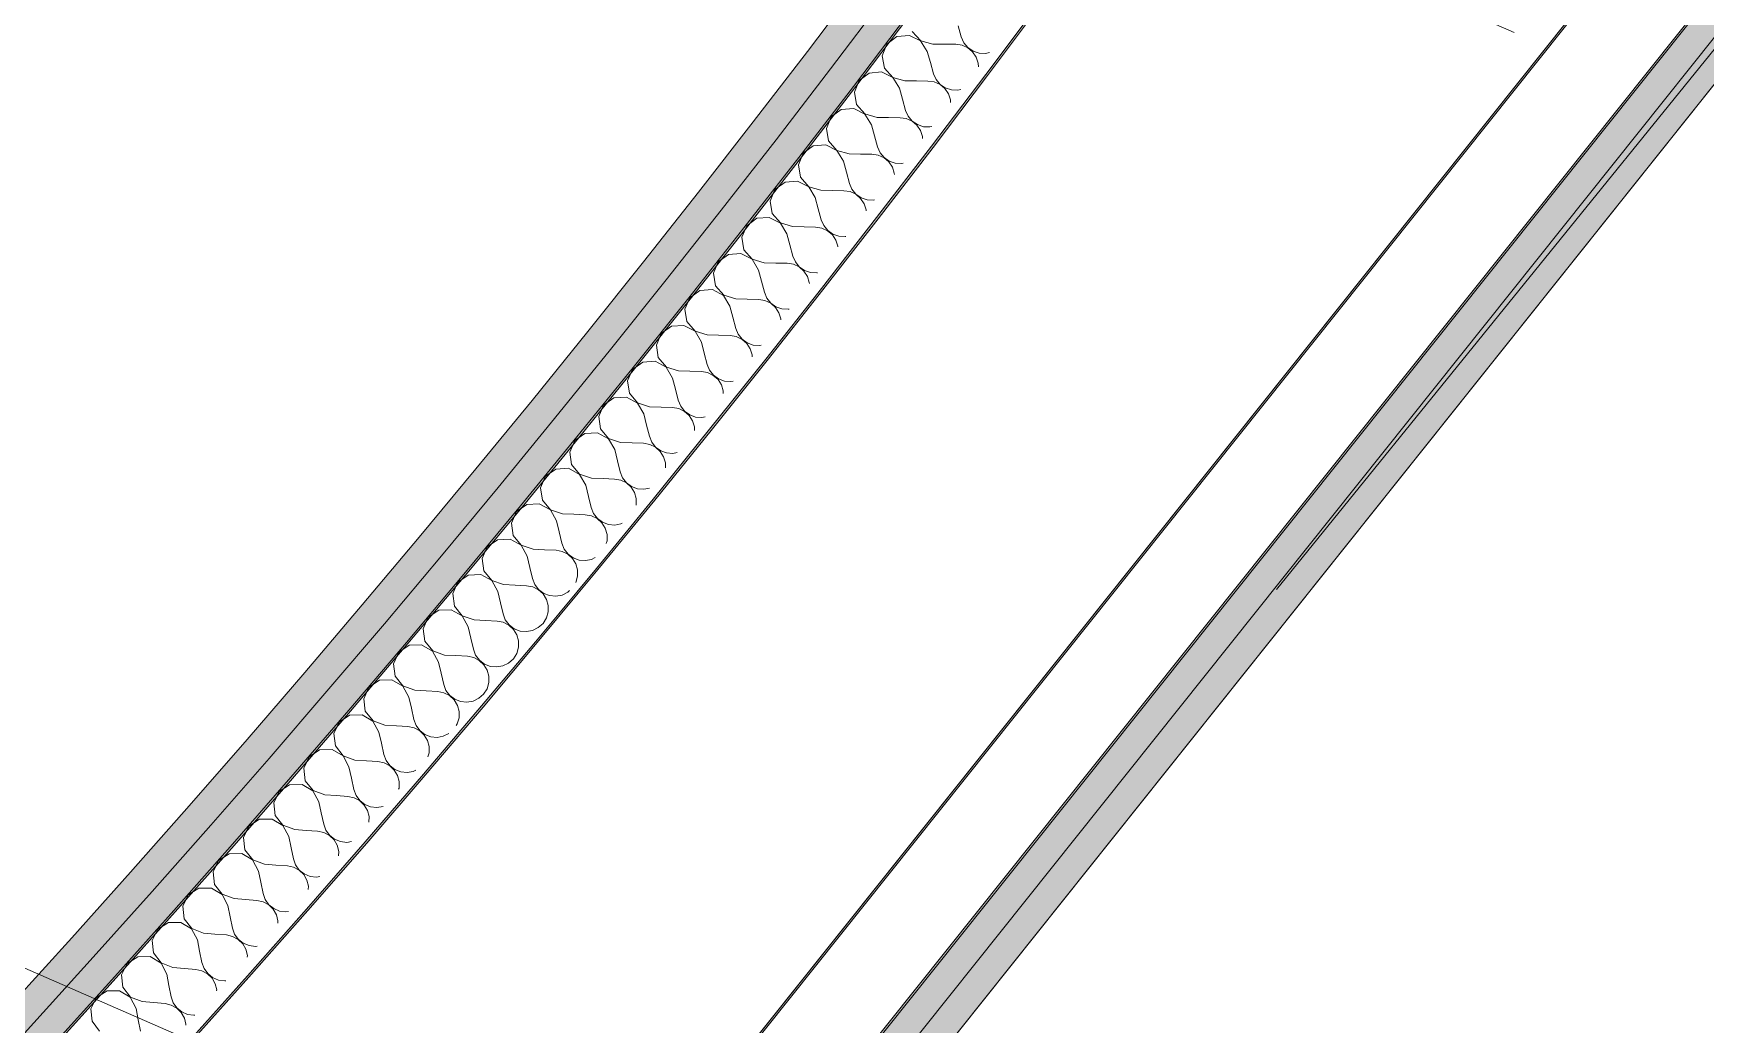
# Model space of a CAD drawing. Header units: millimetres. Extents: x -50172 to 68897, y -80883 to 956680.
# Drawn here: x -21403 to -20536, y -48416 to -47901 of the extents above; entities that cross this region are included whole.
import ezdxf
from ezdxf.enums import TextEntityAlignment as Align

# ---------------------------------------------------------------- set-up
doc = ezdxf.new("R2010")
doc.units = ezdxf.units.MM
doc.header["$MEASUREMENT"] = 0
for name, pattern in [('Dashed', [564.444447, 282.222223, -282.222223]), ('Double Dashed', [1093.611073, 529.166651, -211.666656, 141.111112, -211.666656]), ('Long Dashed', [1058.333302, 634.99999, -423.333311])]:
    doc.linetypes.add(name, pattern=pattern)
for name, color, linetype in [('A-25-M_Wall_Int', 7, 'Continuous'), ('A-95-MC_Marker_Section_P2.Marker', 7, 'Continuous'), ('New_A-15-MG_Structural_Grid_Phase_2', 7, 'Continuous'), ('New_A-25-M_Wall_Int', 7, 'Continuous')]:
    doc.layers.add(name, color=color, linetype=linetype)
for name, color, linetype, lineweight in [('A-25-M_Wall_Int_Pen_No__1', 7, 'Continuous', 13), ('A-25-M_Wall_Int_Pen_No__87', 8, 'Continuous', 20), ('A-95-MC_Marker_Section_P2.Marker_Pen_No__1', 7, 'Continuous', 13), ('New_A-25-M_Wall_Int_Pen_No__1', 7, 'Continuous', 13), ('New_A-25-M_Wall_Int_Pen_No__150', 7, 'Continuous', 0), ('New_A-35-M_FFE_Sanitary_Pen_No__1', 7, 'Continuous', 13), ('New_A-95-P_Drawing_Pen_No__1', 7, 'Continuous', 13), ('New_A-95-P_Drawing_Pen_No__191', 7, 'Continuous', 5)]:
    doc.layers.add(name, color=color, linetype=linetype, lineweight=lineweight)
for name, color, linetype, lineweight, true_color in [('A-25-M_Wall_Int_Pen_No__107', 7, 'Continuous', 15, 0xa6a6a6), ('A-25-M_Wall_Int_Pen_No__81', 7, 'Continuous', 20, 0x6a6a6a), ('New_A-15-MG_Structural_Grid_Phase_2_Pen_No__222', 7, 'Continuous', 13, 0x65af33), ('New_A-25-M_Wall_Int_Pen_No__107', 7, 'Continuous', 15, 0xa6a6a6), ('New_A-25-M_Wall_Int_Pen_No__81', 7, 'Continuous', 20, 0x6a6a6a)]:
    doc.layers.add(name, color=color, linetype=linetype, lineweight=lineweight, true_color=true_color)
doc.styles.add('GENERATED_STYLE_4', font='')
doc.styles.get('GENERATED_STYLE_4').set_extended_font_data('Swis721 BT')

# ---------------------------------------------------------------- blocks, each defined once
blk = doc.blocks.new('*X239')
at = {"layer": 'New_A-25-M_Wall_Int_Pen_No__150', "linetype": 'Continuous'}
for p, q in [((-20923.72, -47897.55), (-20922.07, -47903.28)), ((-20960.68, -47906.96), (-20963.05, -47913.02)), ((-20955.48, -47903.05), (-20960.68, -47906.96)), ((-20949, -47902.45), (-20955.48, -47903.05)), ((-20943.18, -47905.34), (-20949, -47902.45)), ((-20947.49, -47900.44), (-20943.12, -47905.27)), ((-20939.74, -47910.87), (-20943.18, -47905.34)), ((-20943.12, -47905.27), (-20936.86, -47907.07)), ((-20936.86, -47907.07), (-20930.91, -47907.08)), ((-20930.91, -47907.08), (-20924.95, -47907.09)), ((-20921.69, -47907.55), (-20924.95, -47907.09)), ((-20922.07, -47903.28), (-20920.74, -47906.28)), ((-20920.74, -47906.28), (-20918.63, -47908.8)), ((-20963.05, -47913.02), (-20961.89, -47919.42)), ((-20939.74, -47910.87), (-20938.11, -47916.6)), ((-20918.69, -47908.88), (-20921.69, -47907.55)), ((-20916.17, -47910.98), (-20918.69, -47908.88)), ((-20918.63, -47908.8), (-20915.92, -47910.65)), ((-20914.32, -47913.7), (-20916.17, -47910.98)), ((-20915.92, -47910.65), (-20912.8, -47911.68)), ((-20913.28, -47916.82), (-20914.32, -47913.7)), ((-20912.8, -47911.68), (-20909.51, -47911.82)), ((-20909.51, -47911.82), (-20907.37, -47911.31)), ((-20969.89, -47922), (-20975.1, -47925.89)), ((-20963.41, -47921.42), (-20969.89, -47922)), ((-20957.59, -47924.33), (-20963.41, -47921.42)), ((-20961.89, -47919.42), (-20957.53, -47924.25)), ((-20954.18, -47929.87), (-20957.59, -47924.33)), ((-20957.53, -47924.25), (-20951.28, -47926.07)), ((-20938.11, -47916.6), (-20936.48, -47922.33)), ((-20936.48, -47922.33), (-20935.15, -47925.34)), ((-20913.2, -47918.77), (-20913.28, -47916.82)), ((-20975.1, -47925.89), (-20977.49, -47931.94)), ((-20977.49, -47931.94), (-20976.34, -47938.35)), ((-20954.18, -47929.87), (-20952.56, -47935.6)), ((-20951.28, -47926.07), (-20945.33, -47926.11)), ((-20945.33, -47926.11), (-20939.37, -47926.14)), ((-20936.11, -47926.61), (-20939.37, -47926.14)), ((-20933.11, -47927.95), (-20936.11, -47926.61)), ((-20935.15, -47925.34), (-20933.06, -47927.87)), ((-20930.6, -47930.06), (-20933.11, -47927.95)), ((-20933.06, -47927.87), (-20930.35, -47929.73)), ((-20928.76, -47932.78), (-20930.6, -47930.06)), ((-20930.35, -47929.73), (-20927.23, -47930.77)), ((-20927.73, -47935.91), (-20928.76, -47932.78)), ((-20927.23, -47930.77), (-20923.94, -47930.91)), ((-20923.94, -47930.91), (-20922.39, -47930.55)), ((-20984.36, -47940.9), (-20989.58, -47944.78)), ((-20977.87, -47940.34), (-20984.36, -47940.9)), ((-20972.06, -47943.27), (-20977.87, -47940.34)), ((-20976.34, -47938.35), (-20972.01, -47943.2)), ((-20952.56, -47935.6), (-20950.95, -47941.34)), ((-20950.95, -47941.34), (-20949.63, -47944.35)), ((-20927.68, -47937.32), (-20927.73, -47935.91)), ((-20989.58, -47944.78), (-20991.99, -47950.82)), ((-20968.67, -47948.82), (-20972.06, -47943.27)), ((-20972.01, -47943.2), (-20965.76, -47945.04)), ((-20968.67, -47948.82), (-20967.07, -47954.56)), ((-20965.76, -47945.04), (-20959.81, -47945.09)), ((-20959.81, -47945.09), (-20953.85, -47945.14)), ((-20950.6, -47945.62), (-20953.85, -47945.14)), ((-20947.6, -47946.97), (-20950.6, -47945.62)), ((-20949.63, -47944.35), (-20947.54, -47946.89)), ((-20945.09, -47949.08), (-20947.6, -47946.97)), ((-20947.54, -47946.89), (-20944.84, -47948.75)), ((-20943.26, -47951.81), (-20945.09, -47949.08)), ((-20944.84, -47948.75), (-20941.73, -47949.81)), ((-20941.73, -47949.81), (-20938.44, -47949.96)), ((-20938.44, -47949.96), (-20937.35, -47949.71)), ((-20991.99, -47950.82), (-20990.86, -47957.23)), ((-20990.86, -47957.23), (-20986.54, -47962.09)), ((-20967.07, -47954.56), (-20965.48, -47960.3)), ((-20942.24, -47954.94), (-20943.26, -47951.81)), ((-20942.21, -47955.93), (-20942.24, -47954.94)), ((-21004.12, -47963.62), (-21006.54, -47969.65)), ((-20998.88, -47959.76), (-21004.12, -47963.62)), ((-20992.4, -47959.22), (-20998.88, -47959.76)), ((-20986.6, -47962.17), (-20992.4, -47959.22)), ((-20983.22, -47967.73), (-20986.6, -47962.17)), ((-20986.54, -47962.09), (-20980.3, -47963.95)), ((-20983.22, -47967.73), (-20981.64, -47973.47)), ((-20980.3, -47963.95), (-20974.35, -47964.02)), ((-20974.35, -47964.02), (-20968.39, -47964.09)), ((-20965.14, -47964.58), (-20968.39, -47964.09)), ((-20965.48, -47960.3), (-20964.17, -47963.32)), ((-20962.15, -47965.94), (-20965.14, -47964.58)), ((-20964.17, -47963.32), (-20962.09, -47965.86)), ((-20959.64, -47968.07), (-20962.15, -47965.94)), ((-20962.09, -47965.86), (-20959.39, -47967.74)), ((-20959.39, -47967.74), (-20956.28, -47968.8)), ((-21006.54, -47969.65), (-21005.44, -47976.06)), ((-21005.44, -47976.06), (-21001.13, -47980.94)), ((-20981.64, -47973.47), (-20980.06, -47979.22)), ((-20957.82, -47970.8), (-20959.64, -47968.07)), ((-20956.82, -47973.93), (-20957.82, -47970.8)), ((-20956.79, -47974.62), (-20956.82, -47973.93)), ((-20956.28, -47968.8), (-20952.99, -47968.96)), ((-20952.99, -47968.96), (-20952.25, -47968.79)), ((-21018.72, -47982.41), (-21021.16, -47988.44)), ((-21013.47, -47978.57), (-21018.72, -47982.41)), ((-21006.98, -47978.05), (-21013.47, -47978.57)), ((-21001.19, -47981.02), (-21006.98, -47978.05)), ((-20997.83, -47986.59), (-21001.19, -47981.02)), ((-21001.13, -47980.94), (-20994.9, -47982.82)), ((-20994.9, -47982.82), (-20988.95, -47982.91)), ((-20988.95, -47982.91), (-20982.99, -47983)), ((-20979.74, -47983.5), (-20982.99, -47983)), ((-20980.06, -47979.22), (-20978.77, -47982.24)), ((-20976.75, -47984.87), (-20979.74, -47983.5)), ((-20978.77, -47982.24), (-20976.69, -47984.79)), ((-20974.26, -47987), (-20976.75, -47984.87)), ((-20976.69, -47984.79), (-20974, -47986.67)), ((-21021.16, -47988.44), (-21020.08, -47994.85)), ((-20997.83, -47986.59), (-20996.27, -47992.34)), ((-20996.27, -47992.34), (-20994.71, -47998.09)), ((-20972.44, -47989.74), (-20974.26, -47987)), ((-20974, -47986.67), (-20970.9, -47987.74)), ((-20971.45, -47992.88), (-20972.44, -47989.74)), ((-20971.43, -47993.37), (-20971.45, -47992.88)), ((-20970.9, -47987.74), (-20967.61, -47987.92)), ((-20967.61, -47987.92), (-20967.09, -47987.8)), ((-21033.38, -48001.16), (-21035.84, -48007.18)), ((-21028.12, -47997.33), (-21033.38, -48001.16)), ((-21021.63, -47996.83), (-21028.12, -47997.33)), ((-21015.85, -47999.82), (-21021.63, -47996.83)), ((-21020.08, -47994.85), (-21015.79, -47999.74)), ((-21012.5, -48005.4), (-21015.85, -47999.82)), ((-21015.79, -47999.74), (-21009.56, -48001.64)), ((-21009.56, -48001.64), (-21003.61, -48001.75)), ((-21003.61, -48001.75), (-20997.65, -48001.86)), ((-20994.4, -48002.37), (-20997.65, -48001.86)), ((-20994.71, -47998.09), (-20993.43, -48001.11)), ((-20991.42, -48003.75), (-20994.4, -48002.37)), ((-20993.43, -48001.11), (-20991.36, -48003.67)), ((-21035.84, -48007.18), (-21034.78, -48013.6)), ((-21012.5, -48005.4), (-21010.96, -48011.16)), ((-21010.96, -48011.16), (-21009.42, -48016.91)), ((-20988.93, -48005.89), (-20991.42, -48003.75)), ((-20991.36, -48003.67), (-20988.67, -48005.56)), ((-20987.12, -48008.63), (-20988.93, -48005.89)), ((-20988.67, -48005.56), (-20985.57, -48006.64)), ((-20986.14, -48011.77), (-20987.12, -48008.63)), ((-20985.57, -48006.64), (-20982.29, -48006.83)), ((-20982.29, -48006.83), (-20981.87, -48006.74)), ((-21042.82, -48016.05), (-21048.09, -48019.86)), ((-21036.33, -48015.57), (-21042.82, -48016.05)), ((-21030.56, -48018.58), (-21036.33, -48015.57)), ((-21034.78, -48013.6), (-21030.5, -48018.5)), ((-21027.23, -48024.17), (-21030.56, -48018.58)), ((-21030.5, -48018.5), (-21024.28, -48020.42)), ((-21009.42, -48016.91), (-21008.14, -48019.94)), ((-20986.13, -48012.19), (-20986.14, -48011.77)), ((-21048.09, -48019.86), (-21050.58, -48025.87)), ((-21050.58, -48025.87), (-21049.54, -48032.29)), ((-21027.23, -48024.17), (-21025.71, -48029.93)), ((-21024.28, -48020.42), (-21018.33, -48020.55)), ((-21018.33, -48020.55), (-21012.37, -48020.67)), ((-21009.12, -48021.19), (-21012.37, -48020.67)), ((-21006.15, -48022.58), (-21009.12, -48021.19)), ((-21008.14, -48019.94), (-21006.09, -48022.5)), ((-21003.66, -48024.73), (-21006.15, -48022.58)), ((-21006.09, -48022.5), (-21003.41, -48024.4)), ((-21001.87, -48027.48), (-21003.66, -48024.73)), ((-21003.41, -48024.4), (-21000.31, -48025.49)), ((-21000.89, -48030.62), (-21001.87, -48027.48)), ((-21000.31, -48025.49), (-20997.02, -48025.69)), ((-20997.02, -48025.69), (-20996.59, -48025.6)), ((-21057.59, -48034.72), (-21062.87, -48038.51)), ((-21051.1, -48034.26), (-21057.59, -48034.72)), ((-21045.33, -48037.29), (-21051.1, -48034.26)), ((-21049.54, -48032.29), (-21045.27, -48037.21)), ((-21025.71, -48029.93), (-21024.19, -48035.69)), ((-21024.19, -48035.69), (-21022.92, -48038.72)), ((-21000.88, -48031.09), (-21000.89, -48030.62)), ((-21062.87, -48038.51), (-21065.37, -48044.52)), ((-21065.37, -48044.52), (-21064.35, -48050.94)), ((-21042.03, -48042.89), (-21045.33, -48037.29)), ((-21045.27, -48037.21), (-21039.06, -48039.15)), ((-21042.03, -48042.89), (-21040.52, -48048.65)), ((-21039.06, -48039.15), (-21033.11, -48039.3)), ((-21033.11, -48039.3), (-21027.15, -48039.44)), ((-21023.91, -48039.97), (-21027.15, -48039.44)), ((-21020.93, -48041.37), (-21023.91, -48039.97)), ((-21022.92, -48038.72), (-21020.87, -48041.29)), ((-21018.46, -48043.53), (-21020.93, -48041.37)), ((-21020.87, -48041.29), (-21018.2, -48043.2)), ((-21016.67, -48046.28), (-21018.46, -48043.53)), ((-21018.2, -48043.2), (-21015.1, -48044.3)), ((-21015.1, -48044.3), (-21011.82, -48044.51)), ((-21011.82, -48044.51), (-21011.26, -48044.39)), ((-21072.41, -48053.34), (-21077.71, -48057.12)), ((-21065.92, -48052.91), (-21072.41, -48053.34)), ((-21060.17, -48055.95), (-21065.92, -48052.91)), ((-21064.35, -48050.94), (-21060.11, -48055.87)), ((-21040.52, -48048.65), (-21039.02, -48054.42)), ((-21039.02, -48054.42), (-21037.76, -48057.46)), ((-21015.7, -48049.43), (-21016.67, -48046.28)), ((-21015.69, -48050.06), (-21015.7, -48049.43)), ((-21077.71, -48057.12), (-21080.23, -48063.12)), ((-21080.23, -48063.12), (-21079.23, -48069.54)), ((-21056.88, -48061.56), (-21060.17, -48055.95)), ((-21060.11, -48055.87), (-21053.9, -48057.83)), ((-21056.88, -48061.56), (-21055.39, -48067.33)), ((-21053.9, -48057.83), (-21047.95, -48058)), ((-21047.95, -48058), (-21041.99, -48058.16)), ((-21038.75, -48058.7), (-21041.99, -48058.16)), ((-21035.78, -48060.11), (-21038.75, -48058.7)), ((-21037.76, -48057.46), (-21035.72, -48060.03)), ((-21033.31, -48062.27), (-21035.78, -48060.11)), ((-21035.72, -48060.03), (-21033.05, -48061.95)), ((-21031.53, -48065.04), (-21033.31, -48062.27)), ((-21033.05, -48061.95), (-21029.96, -48063.06)), ((-21029.96, -48063.06), (-21026.67, -48063.28)), ((-21026.67, -48063.28), (-21025.87, -48063.11)), ((-21080.8, -48071.51), (-21087.29, -48071.92)), ((-21075.06, -48074.56), (-21080.8, -48071.51)), ((-21079.23, -48069.54), (-21075, -48074.49)), ((-21055.39, -48067.33), (-21053.9, -48073.1)), ((-21030.57, -48068.18), (-21031.53, -48065.04)), ((-21030.56, -48069.11), (-21030.57, -48068.18)), ((-21092.6, -48075.68), (-21095.14, -48081.67)), ((-21087.29, -48071.92), (-21092.6, -48075.68)), ((-21071.79, -48080.19), (-21075.06, -48074.56)), ((-21075, -48074.49), (-21068.8, -48076.47)), ((-21071.79, -48080.19), (-21070.32, -48085.96)), ((-21068.8, -48076.47), (-21062.84, -48076.65)), ((-21062.84, -48076.65), (-21056.89, -48076.83)), ((-21053.65, -48077.38), (-21056.89, -48076.83)), ((-21053.9, -48073.1), (-21052.65, -48076.14)), ((-21050.68, -48078.8), (-21053.65, -48077.38)), ((-21052.65, -48076.14), (-21050.62, -48078.72)), ((-21048.22, -48080.97), (-21050.68, -48078.8)), ((-21050.62, -48078.72), (-21047.96, -48080.65)), ((-21095.14, -48081.67), (-21094.16, -48088.1)), ((-21094.16, -48088.1), (-21089.95, -48093.06)), ((-21070.32, -48085.96), (-21068.85, -48091.74)), ((-21046.45, -48083.74), (-21048.22, -48080.97)), ((-21047.96, -48080.65), (-21044.87, -48081.77)), ((-21045.5, -48086.89), (-21046.45, -48083.74)), ((-21045.49, -48088.23), (-21045.5, -48086.89)), ((-21044.87, -48081.77), (-21041.59, -48082)), ((-21041.59, -48082), (-21040.43, -48081.76)), ((-21107.56, -48094.19), (-21110.12, -48100.17)), ((-21102.24, -48090.45), (-21107.56, -48094.19)), ((-21095.74, -48090.06), (-21102.24, -48090.45)), ((-21090.01, -48093.13), (-21095.74, -48090.06)), ((-21086.75, -48098.77), (-21090.01, -48093.13)), ((-21089.95, -48093.06), (-21083.76, -48095.06)), ((-21083.76, -48095.06), (-21077.8, -48095.26)), ((-21077.8, -48095.26), (-21071.85, -48095.46)), ((-21068.61, -48096.02), (-21071.85, -48095.46)), ((-21068.85, -48091.74), (-21067.61, -48094.78)), ((-21065.65, -48097.45), (-21068.61, -48096.02)), ((-21067.61, -48094.78), (-21065.59, -48097.37)), ((-21063.19, -48099.63), (-21065.65, -48097.45)), ((-21065.59, -48097.37), (-21062.93, -48099.3)), ((-21110.12, -48100.17), (-21109.16, -48106.61)), ((-21086.75, -48098.77), (-21085.3, -48104.55)), ((-21085.3, -48104.55), (-21083.85, -48110.33)), ((-21061.43, -48102.4), (-21063.19, -48099.63)), ((-21062.93, -48099.3), (-21059.85, -48100.43)), ((-21060.49, -48105.56), (-21061.43, -48102.4)), ((-21060.47, -48107.43), (-21060.49, -48105.56)), ((-21059.85, -48100.43), (-21056.56, -48100.67)), ((-21056.56, -48100.67), (-21054.93, -48100.34)), ((-21122.57, -48112.66), (-21125.15, -48118.63)), ((-21117.24, -48108.93), (-21122.57, -48112.66)), ((-21110.74, -48108.56), (-21117.24, -48108.93)), ((-21105.02, -48111.65), (-21110.74, -48108.56)), ((-21109.16, -48106.61), (-21104.96, -48111.58)), ((-21101.78, -48117.3), (-21105.02, -48111.65)), ((-21104.96, -48111.58), (-21098.77, -48113.6)), ((-21098.77, -48113.6), (-21092.82, -48113.82)), ((-21092.82, -48113.82), (-21086.86, -48114.04)), ((-21083.63, -48114.61), (-21086.86, -48114.04)), ((-21083.85, -48110.33), (-21082.63, -48113.37)), ((-21080.67, -48116.04), (-21083.63, -48114.61)), ((-21082.63, -48113.37), (-21080.61, -48115.97)), ((-21125.15, -48118.63), (-21124.21, -48125.07)), ((-21101.78, -48117.3), (-21100.35, -48123.08)), ((-21100.35, -48123.08), (-21098.92, -48128.87)), ((-21078.22, -48118.23), (-21080.67, -48116.04)), ((-21080.61, -48115.97), (-21077.96, -48117.91)), ((-21076.47, -48121.01), (-21078.22, -48118.23)), ((-21077.96, -48117.91), (-21074.88, -48119.05)), ((-21075.54, -48124.17), (-21076.47, -48121.01)), ((-21074.88, -48119.05), (-21071.6, -48119.3)), ((-21071.6, -48119.3), (-21069.39, -48118.85)), ((-21137.64, -48131.07), (-21140.24, -48137.04)), ((-21132.3, -48127.37), (-21137.64, -48131.07)), ((-21125.8, -48127.01), (-21132.3, -48127.37)), ((-21120.09, -48130.13), (-21125.8, -48127.01)), ((-21124.21, -48125.07), (-21120.03, -48130.05)), ((-21116.87, -48135.78), (-21120.09, -48130.13)), ((-21120.03, -48130.05), (-21113.85, -48132.09)), ((-21113.85, -48132.09), (-21107.89, -48132.33)), ((-21107.89, -48132.33), (-21101.94, -48132.57)), ((-21098.7, -48133.15), (-21101.94, -48132.57)), ((-21098.92, -48128.87), (-21097.7, -48131.92)), ((-21097.7, -48131.92), (-21095.69, -48134.52)), ((-21075.52, -48126.71), (-21075.54, -48124.17)), ((-21140.24, -48137.04), (-21139.32, -48143.48)), ((-21116.87, -48135.78), (-21115.45, -48141.57)), ((-21095.75, -48134.59), (-21098.7, -48133.15)), ((-21093.31, -48136.79), (-21095.75, -48134.59)), ((-21095.69, -48134.52), (-21093.05, -48136.47)), ((-21091.57, -48139.58), (-21093.31, -48136.79)), ((-21093.05, -48136.47), (-21089.97, -48137.62)), ((-21090.65, -48142.74), (-21091.57, -48139.58)), ((-21089.97, -48137.62), (-21086.69, -48137.88)), ((-21086.69, -48137.88), (-21083.79, -48137.3)), ((-21152.77, -48149.44), (-21155.39, -48155.4)), ((-21147.42, -48145.75), (-21152.77, -48149.44)), ((-21140.92, -48145.42), (-21147.42, -48145.75)), ((-21135.21, -48148.55), (-21140.92, -48145.42)), ((-21139.32, -48143.48), (-21135.15, -48148.48)), ((-21132.01, -48154.22), (-21135.21, -48148.55)), ((-21135.15, -48148.48), (-21128.98, -48150.53)), ((-21115.45, -48141.57), (-21114.04, -48147.36)), ((-21114.04, -48147.36), (-21112.83, -48150.41)), ((-21090.64, -48146.03), (-21090.65, -48142.74)), ((-21090.65, -48146.1), (-21090.64, -48146.03)), ((-21155.39, -48155.4), (-21154.49, -48161.84)), ((-21132.01, -48154.22), (-21130.62, -48160.01)), ((-21128.98, -48150.53), (-21123.03, -48150.79)), ((-21123.03, -48150.79), (-21117.07, -48151.05)), ((-21113.84, -48151.64), (-21117.07, -48151.05)), ((-21110.89, -48153.1), (-21113.84, -48151.64)), ((-21112.83, -48150.41), (-21110.83, -48153.02)), ((-21108.46, -48155.3), (-21110.89, -48153.1)), ((-21110.83, -48153.02), (-21108.19, -48154.98)), ((-21106.72, -48158.09), (-21108.46, -48155.3)), ((-21108.19, -48154.98), (-21105.12, -48156.14)), ((-21105.82, -48161.25), (-21106.72, -48158.09)), ((-21105.12, -48156.14), (-21101.84, -48156.41)), ((-21101.84, -48156.41), (-21098.61, -48155.77)), ((-21098.61, -48155.77), (-21097.95, -48155.43)), ((-21162.59, -48164.09), (-21167.96, -48167.77)), ((-21156.09, -48163.78), (-21162.59, -48164.09)), ((-21150.4, -48166.93), (-21156.09, -48163.78)), ((-21154.49, -48161.84), (-21150.34, -48166.85)), ((-21147.21, -48172.6), (-21150.4, -48166.93)), ((-21150.34, -48166.85), (-21144.17, -48168.93)), ((-21130.62, -48160.01), (-21129.22, -48165.8)), ((-21129.22, -48165.8), (-21128.02, -48168.86)), ((-21106.24, -48166.06), (-21105.81, -48164.55)), ((-21105.81, -48164.55), (-21105.82, -48161.25)), ((-21167.96, -48167.77), (-21170.59, -48173.71)), ((-21170.59, -48173.71), (-21169.71, -48180.16)), ((-21147.21, -48172.6), (-21145.84, -48178.4)), ((-21144.17, -48168.93), (-21138.22, -48169.21)), ((-21138.22, -48169.21), (-21132.27, -48169.48)), ((-21129.03, -48170.09), (-21132.27, -48169.48)), ((-21126.09, -48171.55), (-21129.03, -48170.09)), ((-21128.02, -48168.86), (-21126.03, -48171.48)), ((-21123.67, -48173.76), (-21126.09, -48171.55)), ((-21126.03, -48171.48), (-21123.4, -48173.44)), ((-21121.94, -48176.56), (-21123.67, -48173.76)), ((-21123.4, -48173.44), (-21120.33, -48174.61)), ((-21120.33, -48174.61), (-21117.05, -48174.89)), ((-21117.05, -48174.89), (-21113.82, -48174.27)), ((-21113.82, -48174.27), (-21111.88, -48173.29)), ((-21177.83, -48182.38), (-21183.2, -48186.04)), ((-21171.33, -48182.09), (-21177.83, -48182.38)), ((-21165.64, -48185.26), (-21171.33, -48182.09)), ((-21169.71, -48180.16), (-21165.58, -48185.18)), ((-21145.84, -48178.4), (-21144.46, -48184.2)), ((-21144.46, -48184.2), (-21143.27, -48187.26)), ((-21121.96, -48186.19), (-21121.05, -48183.02)), ((-21121.04, -48179.72), (-21121.94, -48176.56)), ((-21121.05, -48183.02), (-21121.04, -48179.72)), ((-21183.2, -48186.04), (-21185.86, -48191.98)), ((-21185.86, -48191.98), (-21185, -48198.43)), ((-21162.48, -48190.94), (-21165.64, -48185.26)), ((-21165.58, -48185.18), (-21159.42, -48187.28)), ((-21162.48, -48190.94), (-21161.12, -48196.74)), ((-21159.42, -48187.28), (-21153.47, -48187.58)), ((-21153.47, -48187.58), (-21147.52, -48187.87)), ((-21144.29, -48188.48), (-21147.52, -48187.87)), ((-21141.35, -48189.96), (-21144.29, -48188.48)), ((-21143.27, -48187.26), (-21141.29, -48189.88)), ((-21138.93, -48192.18), (-21141.35, -48189.96)), ((-21141.29, -48189.88), (-21138.66, -48191.86)), ((-21137.21, -48194.98), (-21138.93, -48192.18)), ((-21138.66, -48191.86), (-21135.6, -48193.03)), ((-21135.6, -48193.03), (-21132.32, -48193.33)), ((-21132.32, -48193.33), (-21129.08, -48192.71)), ((-21129.08, -48192.71), (-21126.13, -48191.23)), ((-21126.13, -48191.23), (-21125.28, -48190.45)), ((-21121.96, -48186.2), (-21121.96, -48186.19)), ((-21193.12, -48200.62), (-21198.51, -48204.26)), ((-21186.62, -48200.35), (-21193.12, -48200.62)), ((-21180.94, -48203.54), (-21186.62, -48200.35)), ((-21185, -48198.43), (-21180.88, -48203.46)), ((-21161.12, -48196.74), (-21159.76, -48202.54)), ((-21137.26, -48204.61), (-21136.34, -48201.44)), ((-21136.33, -48198.15), (-21137.21, -48194.98)), ((-21136.34, -48201.44), (-21136.33, -48198.15)), ((-21198.51, -48204.26), (-21201.18, -48210.19)), ((-21201.18, -48210.19), (-21200.34, -48216.64)), ((-21177.8, -48209.23), (-21180.94, -48203.54)), ((-21180.88, -48203.46), (-21174.73, -48205.58)), ((-21177.8, -48209.23), (-21176.45, -48215.04)), ((-21174.73, -48205.58), (-21168.78, -48205.9)), ((-21168.78, -48205.9), (-21162.83, -48206.21)), ((-21159.6, -48206.83), (-21162.83, -48206.21)), ((-21159.76, -48202.54), (-21158.58, -48205.61)), ((-21156.67, -48208.31), (-21159.6, -48206.83)), ((-21158.58, -48205.61), (-21156.61, -48208.24)), ((-21154.25, -48210.54), (-21156.67, -48208.31)), ((-21156.61, -48208.24), (-21153.99, -48210.22)), ((-21152.54, -48213.35), (-21154.25, -48210.54)), ((-21153.99, -48210.22), (-21150.92, -48211.41)), ((-21144.41, -48211.11), (-21141.45, -48209.64)), ((-21141.45, -48209.64), (-21139.01, -48207.41)), ((-21139.01, -48207.41), (-21137.26, -48204.61)), ((-21208.47, -48218.81), (-21213.87, -48222.44)), ((-21201.97, -48218.56), (-21208.47, -48218.81)), ((-21196.3, -48221.77), (-21201.97, -48218.56)), ((-21200.34, -48216.64), (-21196.24, -48221.69)), ((-21176.45, -48215.04), (-21175.12, -48220.84)), ((-21151.67, -48216.52), (-21152.54, -48213.35)), ((-21151.7, -48219.81), (-21151.67, -48216.52)), ((-21150.92, -48211.41), (-21147.65, -48211.71)), ((-21147.65, -48211.71), (-21144.41, -48211.11)), ((-21213.87, -48222.44), (-21216.56, -48228.36)), ((-21193.17, -48227.47), (-21196.3, -48221.77)), ((-21196.24, -48221.69), (-21190.09, -48223.83)), ((-21193.17, -48227.47), (-21191.85, -48233.28)), ((-21190.09, -48223.83), (-21184.15, -48224.17)), ((-21184.15, -48224.17), (-21178.2, -48224.5)), ((-21174.97, -48225.13), (-21178.2, -48224.5)), ((-21175.12, -48220.84), (-21173.95, -48223.91)), ((-21172.04, -48226.62), (-21174.97, -48225.13)), ((-21173.95, -48223.91), (-21171.98, -48226.55)), ((-21169.64, -48228.86), (-21172.04, -48226.62)), ((-21171.98, -48226.55), (-21169.37, -48228.54)), ((-21156.83, -48227.99), (-21154.38, -48225.78)), ((-21154.38, -48225.78), (-21152.62, -48222.98)), ((-21152.62, -48222.98), (-21151.7, -48219.81)), ((-21216.56, -48228.36), (-21215.74, -48234.81)), ((-21215.74, -48234.81), (-21211.66, -48239.88)), ((-21191.85, -48233.28), (-21190.53, -48239.09)), ((-21167.94, -48231.67), (-21169.64, -48228.86)), ((-21169.37, -48228.54), (-21166.31, -48229.74)), ((-21167.07, -48234.84), (-21167.94, -48231.67)), ((-21167.11, -48238.14), (-21167.07, -48234.84)), ((-21166.31, -48229.74), (-21163.03, -48230.05)), ((-21163.03, -48230.05), (-21159.79, -48229.45)), ((-21159.79, -48229.45), (-21156.83, -48227.99)), ((-21229.29, -48240.56), (-21232, -48246.48)), ((-21223.88, -48236.96), (-21229.29, -48240.56)), ((-21217.37, -48236.73), (-21223.88, -48236.96)), ((-21211.72, -48239.95), (-21217.37, -48236.73)), ((-21208.61, -48245.67), (-21211.72, -48239.95)), ((-21211.66, -48239.88), (-21205.52, -48242.03)), ((-21205.52, -48242.03), (-21199.57, -48242.39)), ((-21199.57, -48242.39), (-21193.62, -48242.74)), ((-21190.4, -48243.38), (-21193.62, -48242.74)), ((-21190.53, -48239.09), (-21189.37, -48242.17)), ((-21187.47, -48244.88), (-21190.4, -48243.38)), ((-21189.37, -48242.17), (-21187.41, -48244.81)), ((-21185.08, -48247.12), (-21187.47, -48244.88)), ((-21187.41, -48244.81), (-21184.81, -48246.81)), ((-21172.27, -48246.3), (-21169.81, -48244.09)), ((-21169.81, -48244.09), (-21168.05, -48241.3)), ((-21168.05, -48241.3), (-21167.11, -48238.14)), ((-21232, -48246.48), (-21231.2, -48252.93)), ((-21231.2, -48252.93), (-21227.13, -48258.01)), ((-21208.61, -48245.67), (-21207.3, -48251.48)), ((-21207.3, -48251.48), (-21206, -48257.29)), ((-21183.38, -48249.94), (-21185.08, -48247.12)), ((-21184.81, -48246.81), (-21181.75, -48248.01)), ((-21182.53, -48253.12), (-21183.38, -48249.94)), ((-21182.58, -48256.41), (-21182.53, -48253.12)), ((-21181.75, -48248.01), (-21178.48, -48248.34)), ((-21178.48, -48248.34), (-21175.23, -48247.75)), ((-21175.23, -48247.75), (-21172.27, -48246.3)), ((-21244.76, -48258.64), (-21247.49, -48264.55)), ((-21239.34, -48255.05), (-21244.76, -48258.64)), ((-21232.84, -48254.84), (-21239.34, -48255.05)), ((-21227.19, -48258.08), (-21232.84, -48254.84)), ((-21224.1, -48263.81), (-21227.19, -48258.08)), ((-21227.13, -48258.01), (-21221, -48260.18)), ((-21221, -48260.18), (-21215.05, -48260.56)), ((-21215.05, -48260.56), (-21209.1, -48260.93)), ((-21205.88, -48261.58), (-21209.1, -48260.93)), ((-21206, -48257.29), (-21204.85, -48260.37)), ((-21202.97, -48263.09), (-21205.88, -48261.58)), ((-21204.85, -48260.37), (-21202.9, -48263.02)), ((-21184.09, -48260.46), (-21183.52, -48259.57)), ((-21183.52, -48259.57), (-21182.58, -48256.41)), ((-21247.49, -48264.55), (-21246.72, -48271.01)), ((-21246.72, -48271.01), (-21242.66, -48276.1)), ((-21224.1, -48263.81), (-21222.82, -48269.63)), ((-21222.82, -48269.63), (-21221.53, -48275.45)), ((-21200.57, -48265.34), (-21202.97, -48263.09)), ((-21202.9, -48263.02), (-21200.3, -48265.03)), ((-21198.89, -48268.16), (-21200.57, -48265.34)), ((-21200.3, -48265.03), (-21197.25, -48266.24)), ((-21198.05, -48271.34), (-21198.89, -48268.16)), ((-21198.1, -48274.64), (-21198.05, -48271.34)), ((-21197.25, -48266.24), (-21193.98, -48266.58)), ((-21193.98, -48266.58), (-21190.73, -48266)), ((-21190.73, -48266), (-21187.81, -48264.58)), ((-21260.3, -48276.67), (-21263.05, -48282.57)), ((-21254.86, -48273.1), (-21260.3, -48276.67)), ((-21248.36, -48272.91), (-21254.86, -48273.1)), ((-21242.73, -48276.17), (-21248.36, -48272.91)), ((-21239.65, -48281.9), (-21242.73, -48276.17)), ((-21242.66, -48276.1), (-21236.54, -48278.29)), ((-21236.54, -48278.29), (-21230.59, -48278.68)), ((-21230.59, -48278.68), (-21224.65, -48279.07)), ((-21221.43, -48279.73), (-21224.65, -48279.07)), ((-21221.53, -48275.45), (-21220.39, -48278.53)), ((-21218.51, -48281.25), (-21221.43, -48279.73)), ((-21220.39, -48278.53), (-21218.45, -48281.18)), ((-21198.72, -48276.68), (-21198.1, -48274.64)), ((-21263.05, -48282.57), (-21262.29, -48289.03)), ((-21239.65, -48281.9), (-21238.38, -48287.72)), ((-21238.38, -48287.72), (-21237.12, -48293.55)), ((-21216.13, -48283.51), (-21218.51, -48281.25)), ((-21218.45, -48281.18), (-21215.86, -48283.2)), ((-21214.46, -48286.34), (-21216.13, -48283.51)), ((-21215.86, -48283.2), (-21212.81, -48284.42)), ((-21213.62, -48289.52), (-21214.46, -48286.34)), ((-21212.81, -48284.42), (-21209.54, -48284.77)), ((-21209.54, -48284.77), (-21206.29, -48284.2)), ((-21206.29, -48284.2), (-21204.91, -48283.54)), ((-21275.89, -48294.65), (-21278.66, -48300.54)), ((-21270.44, -48291.1), (-21275.89, -48294.65)), ((-21263.94, -48290.93), (-21270.44, -48291.1)), ((-21258.32, -48294.2), (-21263.94, -48290.93)), ((-21262.29, -48289.03), (-21258.25, -48294.13)), ((-21255.26, -48299.95), (-21258.32, -48294.2)), ((-21258.25, -48294.13), (-21252.13, -48296.34)), ((-21252.13, -48296.34), (-21246.19, -48296.76)), ((-21246.19, -48296.76), (-21240.25, -48297.16)), ((-21237.03, -48297.84), (-21240.25, -48297.16)), ((-21237.12, -48293.55), (-21235.99, -48296.63)), ((-21235.99, -48296.63), (-21234.06, -48299.29)), ((-21213.9, -48293.49), (-21213.69, -48292.82)), ((-21213.69, -48292.82), (-21213.62, -48289.52)), ((-21278.66, -48300.54), (-21277.92, -48307)), ((-21255.26, -48299.95), (-21254.01, -48305.77)), ((-21254.01, -48305.77), (-21252.77, -48311.6)), ((-21234.12, -48299.36), (-21237.03, -48297.84)), ((-21231.74, -48301.63), (-21234.12, -48299.36)), ((-21234.06, -48299.29), (-21231.47, -48301.32)), ((-21230.08, -48304.46), (-21231.74, -48301.63)), ((-21231.47, -48301.32), (-21228.43, -48302.55)), ((-21229.25, -48307.65), (-21230.08, -48304.46)), ((-21228.43, -48302.55), (-21225.15, -48302.91)), ((-21225.15, -48302.91), (-21221.91, -48302.35)), ((-21221.91, -48302.35), (-21221.88, -48302.34)), ((-21291.54, -48312.58), (-21294.32, -48318.46)), ((-21286.08, -48309.04), (-21291.54, -48312.58)), ((-21279.57, -48308.9), (-21286.08, -48309.04)), ((-21273.96, -48312.19), (-21279.57, -48308.9)), ((-21277.92, -48307), (-21273.9, -48312.12)), ((-21270.92, -48317.94), (-21273.96, -48312.19)), ((-21273.9, -48312.12), (-21267.79, -48314.35)), ((-21267.79, -48314.35), (-21261.84, -48314.78)), ((-21252.77, -48311.6), (-21251.64, -48314.69)), ((-21251.64, -48314.69), (-21249.72, -48317.35)), ((-21229.32, -48310.59), (-21229.25, -48307.65)), ((-21294.32, -48318.46), (-21293.61, -48324.92)), ((-21270.92, -48317.94), (-21269.69, -48323.77)), ((-21261.84, -48314.78), (-21255.9, -48315.21)), ((-21252.69, -48315.89), (-21255.9, -48315.21)), ((-21249.78, -48317.43), (-21252.69, -48315.89)), ((-21247.41, -48319.7), (-21249.78, -48317.43)), ((-21249.72, -48317.35), (-21247.14, -48319.39)), ((-21245.76, -48322.54), (-21247.41, -48319.7)), ((-21247.14, -48319.39), (-21244.1, -48320.63)), ((-21244.94, -48325.73), (-21245.76, -48322.54)), ((-21244.1, -48320.63), (-21240.83, -48321)), ((-21240.83, -48321), (-21238.34, -48320.58)), ((-21307.24, -48330.46), (-21310.05, -48336.33)), ((-21301.77, -48326.94), (-21307.24, -48330.46)), ((-21295.27, -48326.81), (-21301.77, -48326.94)), ((-21289.67, -48330.12), (-21295.27, -48326.81)), ((-21293.61, -48324.92), (-21289.6, -48330.05)), ((-21286.65, -48335.89), (-21289.67, -48330.12)), ((-21289.6, -48330.05), (-21283.5, -48332.3)), ((-21269.69, -48323.77), (-21268.47, -48329.6)), ((-21268.47, -48329.6), (-21267.35, -48332.7)), ((-21245, -48327.97), (-21244.94, -48325.73)), ((-21310.05, -48336.33), (-21309.35, -48342.8)), ((-21286.65, -48335.89), (-21285.43, -48341.72)), ((-21283.5, -48332.3), (-21277.56, -48332.75)), ((-21277.56, -48332.75), (-21271.61, -48333.2)), ((-21268.4, -48333.89), (-21271.61, -48333.2)), ((-21265.5, -48335.44), (-21268.4, -48333.89)), ((-21267.35, -48332.7), (-21265.44, -48335.37)), ((-21263.14, -48337.72), (-21265.5, -48335.44)), ((-21265.44, -48335.37), (-21262.87, -48337.41)), ((-21261.49, -48340.56), (-21263.14, -48337.72)), ((-21262.87, -48337.41), (-21259.83, -48338.66)), ((-21260.69, -48343.75), (-21261.49, -48340.56)), ((-21259.83, -48338.66), (-21256.56, -48339.04)), ((-21256.56, -48339.04), (-21254.72, -48338.74)), ((-21323, -48348.29), (-21325.83, -48354.15)), ((-21317.52, -48344.79), (-21323, -48348.29)), ((-21311.02, -48344.68), (-21317.52, -48344.79)), ((-21305.43, -48348.01), (-21311.02, -48344.68)), ((-21309.35, -48342.8), (-21305.36, -48347.94)), ((-21302.42, -48353.78), (-21305.43, -48348.01)), ((-21305.36, -48347.94), (-21299.26, -48350.21)), ((-21285.43, -48341.72), (-21284.23, -48347.56)), ((-21284.23, -48347.56), (-21283.12, -48350.65)), ((-21260.74, -48345.4), (-21260.69, -48343.75)), ((-21325.83, -48354.15), (-21325.15, -48360.62)), ((-21302.42, -48353.78), (-21301.23, -48359.62)), ((-21299.26, -48350.21), (-21293.33, -48350.68)), ((-21293.33, -48350.68), (-21287.38, -48351.14)), ((-21284.17, -48351.85), (-21287.38, -48351.14)), ((-21281.28, -48353.4), (-21284.17, -48351.85)), ((-21283.12, -48350.65), (-21281.22, -48353.33)), ((-21278.92, -48355.69), (-21281.28, -48353.4)), ((-21281.22, -48353.33), (-21278.65, -48355.38)), ((-21277.29, -48358.54), (-21278.92, -48355.69)), ((-21278.65, -48355.38), (-21275.62, -48356.64)), ((-21275.62, -48356.64), (-21272.35, -48357.03)), ((-21272.35, -48357.03), (-21271.04, -48356.82)), ((-21338.82, -48366.07), (-21341.66, -48371.92)), ((-21333.33, -48362.58), (-21338.82, -48366.07)), ((-21326.82, -48362.5), (-21333.33, -48362.58)), ((-21321.24, -48365.85), (-21326.82, -48362.5)), ((-21325.15, -48360.62), (-21321.18, -48365.77)), ((-21318.26, -48371.63), (-21321.24, -48365.85)), ((-21321.18, -48365.77), (-21315.09, -48368.06)), ((-21301.23, -48359.62), (-21300.04, -48365.46)), ((-21300.04, -48365.46), (-21298.95, -48368.56)), ((-21276.49, -48361.73), (-21277.29, -48358.54)), ((-21276.53, -48362.91), (-21276.49, -48361.73)), ((-21341.66, -48371.92), (-21341.01, -48378.39)), ((-21318.26, -48371.63), (-21317.09, -48377.47)), ((-21315.09, -48368.06), (-21309.15, -48368.55)), ((-21309.15, -48368.55), (-21303.21, -48369.03)), ((-21300, -48369.75), (-21303.21, -48369.03)), ((-21297.11, -48371.31), (-21300, -48369.75)), ((-21298.95, -48368.56), (-21297.05, -48371.24)), ((-21294.77, -48373.61), (-21297.11, -48371.31)), ((-21297.05, -48371.24), (-21294.49, -48373.3)), ((-21293.14, -48376.46), (-21294.77, -48373.61)), ((-21294.49, -48373.3), (-21291.46, -48374.57)), ((-21291.46, -48374.57), (-21288.2, -48374.97)), ((-21288.2, -48374.97), (-21287.29, -48374.83)), ((-21354.7, -48383.8), (-21357.56, -48389.64)), ((-21349.19, -48380.33), (-21354.7, -48383.8)), ((-21342.69, -48380.27), (-21349.19, -48380.33)), ((-21337.12, -48383.63), (-21342.69, -48380.27)), ((-21341.01, -48378.39), (-21337.05, -48383.56)), ((-21334.15, -48389.42), (-21337.12, -48383.63)), ((-21337.05, -48383.56), (-21330.97, -48385.87)), ((-21317.09, -48377.47), (-21315.91, -48383.31)), ((-21315.91, -48383.31), (-21314.83, -48386.42)), ((-21292.35, -48379.66), (-21293.14, -48376.46)), ((-21292.38, -48380.47), (-21292.35, -48379.66)), ((-21357.56, -48389.64), (-21356.92, -48396.12)), ((-21334.15, -48389.42), (-21333, -48395.27)), ((-21330.97, -48385.87), (-21325.03, -48386.38)), ((-21325.03, -48386.38), (-21319.1, -48386.88)), ((-21315.89, -48387.6), (-21319.1, -48386.88)), ((-21313.01, -48389.18), (-21315.89, -48387.6)), ((-21314.83, -48386.42), (-21312.94, -48389.1)), ((-21310.66, -48391.48), (-21313.01, -48389.18)), ((-21312.94, -48389.1), (-21310.39, -48391.17)), ((-21309.04, -48394.34), (-21310.66, -48391.48)), ((-21310.39, -48391.17), (-21307.36, -48392.45)), ((-21307.36, -48392.45), (-21304.1, -48392.86)), ((-21365.11, -48398.03), (-21370.63, -48401.48)), ((-21358.61, -48397.99), (-21365.11, -48398.03)), ((-21353.05, -48401.37), (-21358.61, -48397.99)), ((-21356.92, -48396.12), (-21352.98, -48401.29)), ((-21350.1, -48407.17), (-21353.05, -48401.37)), ((-21352.98, -48401.29), (-21346.91, -48403.62)), ((-21333, -48395.27), (-21331.84, -48401.11)), ((-21331.84, -48401.11), (-21330.77, -48404.22)), ((-21308.27, -48397.54), (-21309.04, -48394.34)), ((-21308.29, -48398.1), (-21308.27, -48397.54)), ((-21304.1, -48392.86), (-21303.48, -48392.76)), ((-21370.63, -48401.48), (-21373.5, -48407.31)), ((-21373.5, -48407.31), (-21372.89, -48413.79)), ((-21350.1, -48407.17), (-21348.96, -48413.02)), ((-21346.91, -48403.62), (-21340.97, -48404.15)), ((-21340.97, -48404.15), (-21335.04, -48404.67)), ((-21331.83, -48405.4), (-21335.04, -48404.67)), ((-21328.95, -48406.99), (-21331.83, -48405.4)), ((-21330.77, -48404.22), (-21328.89, -48406.91)), ((-21326.62, -48409.3), (-21328.95, -48406.99)), ((-21328.89, -48406.91), (-21326.34, -48408.99)), ((-21325.01, -48412.16), (-21326.62, -48409.3)), ((-21326.34, -48408.99), (-21323.32, -48410.28)), ((-21372.89, -48413.79), (-21368.97, -48418.98)), ((-21348.96, -48413.02), (-21347.83, -48418.87)), ((-21324.25, -48415.36), (-21325.01, -48412.16)), ((-21324.26, -48415.8), (-21324.25, -48415.36)), ((-21323.32, -48410.28), (-21320.06, -48410.7)), ((-21320.06, -48410.7), (-21319.6, -48410.63))]:
    blk.add_line(p, q, dxfattribs=at)
blk = doc.blocks.new('Wall_17_1', base_point=(-29918.46, -50217.22))
at = {"layer": 'New_A-25-M_Wall_Int_Pen_No__107', "linetype": 'Continuous'}
for points in [[(-20095.26, -46371.16, -0.413614), (-29918.46, -50217.22), (-29924.46, -50230.97, 0.413614), (-20081.52, -46377.18)], [(-20081.52, -46377.18, -0.413614), (-29924.46, -50230.97), (-29930.45, -50244.72, 0.413614), (-20067.79, -46383.21)]]:
    blk.add_hatch(color=256, dxfattribs=at).paths.add_polyline_path(points)
at = {"layer": 'New_A-25-M_Wall_Int_Pen_No__81', "linetype": 'Continuous', "lineweight": 0, "true_color": 0x353535}
for points in [[(-20067.79, -46383.21, -0.413614), (-29930.45, -50244.72), (-29930.85, -50245.64, 0.413614), (-20066.87, -46383.61)], [(-20021.08, -46403.69, -0.413614), (-29950.84, -50291.47), (-29951.24, -50292.39, 0.413614), (-20020.16, -46404.09)]]:
    blk.add_hatch(color=250, dxfattribs=at).paths.add_polyline_path(points)
at = {"layer": 'New_A-25-M_Wall_Int_Pen_No__1', "linetype": 'Continuous'}
for radius in [7467.12, 7482.12, 7498.12, 7497.12, 7549.12, 7548.12]:
    blk.add_arc((-26933.84, -43372.52), radius, 246.440445, 336.323082, dxfattribs=at)
at = {"layer": 'New_A-25-M_Wall_Int', "color": 250, "lineweight": 50, "true_color": 0x2a2a2a}
blk.add_blockref('*X239', (0, 0), dxfattribs=at)
blk = doc.blocks.new('Wall_117_1', base_point=(-22330.43, -50182.12))
at = {"layer": 'A-25-M_Wall_Int_Pen_No__87', "linetype": 'Continuous', "flags": 128}
for points in [[(-19767.19, -46841.47), (-22379.61, -50115.48)], [(-22330.43, -50182.12), (-19691.26, -46874.58)]]:
    blk.add_lwpolyline(points, dxfattribs=at)
blk = doc.blocks.new('Wall_221_1', base_point=(-22330.83, -50182.61))
at = {"layer": 'A-25-M_Wall_Int_Pen_No__107', "linetype": 'Continuous'}
for points in [[(-22340.05, -50170.12), (-19705.5, -46868.37), (-19719.73, -46862.16), (-22349.27, -50157.62)], [(-22330.83, -50182.61), (-19691.26, -46874.58), (-19705.5, -46868.37), (-22340.05, -50170.12)]]:
    blk.add_hatch(color=256, dxfattribs=at).paths.add_polyline_path(points)
at = {"layer": 'A-25-M_Wall_Int_Pen_No__81', "linetype": 'Continuous', "lineweight": 0, "true_color": 0x353535}
for points in [[(-22379.39, -50116.81), (-19766.24, -46841.88), (-19767.19, -46841.47), (-22380, -50115.98)], [(-22349.27, -50157.62), (-19719.73, -46862.16), (-19720.68, -46861.75), (-22349.88, -50156.79)]]:
    blk.add_hatch(color=250, dxfattribs=at).paths.add_polyline_path(points)
at = {"layer": 'A-25-M_Wall_Int_Pen_No__1', "linetype": 'Continuous'}
for p, q in [((-22379.39, -50116.81), (-19766.24, -46841.88)), ((-22349.88, -50156.79), (-19720.68, -46861.75)), ((-22349.27, -50157.62), (-19719.73, -46862.16)), ((-22340.05, -50170.12), (-19705.5, -46868.37))]:
    blk.add_line(p, q, dxfattribs=at)
at = {"layer": 'A-25-M_Wall_Int_Pen_No__1', "linetype": 'Continuous', "flags": 128}
for points in [[(-19767.19, -46841.47), (-22380, -50115.98)], [(-22330.83, -50182.61), (-19691.26, -46874.58)]]:
    blk.add_lwpolyline(points, dxfattribs=at)
blk = doc.blocks.new('Standard grid marker_13')
at = {"layer": 'New_A-15-MG_Structural_Grid_Phase_2_Pen_No__222', "linetype": 'Double Dashed'}
blk.add_line((20063.55, 0), (22654.17, 0), dxfattribs=at)
at = {"layer": 'New_A-15-MG_Structural_Grid_Phase_2_Pen_No__222', "style": 'GENERATED_STYLE_4'}
for tag, p in [('AC_MarkerText_1_0', (-500, 43.39)), ('AC_MarkerText_1_1', (23154.17, 43.39))]:
    blk.add_attdef(tag, text='', height=350, rotation=180, dxfattribs=at).set_placement(p, align=Align.MIDDLE_CENTER)
blk = doc.blocks.new('Cutting Plane_5_1', base_point=(10470.47, -62286.81))
at = {"layer": 'A-95-MC_Marker_Section_P2.Marker_Pen_No__1', "linetype": 'Dashed'}
blk.add_line((3665.42, -59319.47), (-44301.02, -38403.72), dxfattribs=at)

msp = doc.modelspace()

# ---------------------------------------------------------------- linework, layer by layer
at = {"layer": 'New_A-35-M_FFE_Sanitary_Pen_No__1', "linetype": 'Dashed'}
msp.add_arc((-26783.55, -43782.02), 6769.91, 246.440412, 336.440412, dxfattribs=at)
at = {"layer": 'New_A-95-P_Drawing_Pen_No__1', "linetype": 'Long Dashed'}
msp.add_line((-19692.85, -46873.91), (-37981.66, -69458.71), dxfattribs=at)
at = {"layer": 'New_A-95-P_Drawing_Pen_No__191', "linetype": 'Dashed'}
msp.add_arc((-26775.42, -43793.33), 6450.18, 246.159671, 336.503685, dxfattribs=at)

# ---------------------------------------------------------------- block references
at = {"layer": 'A-25-M_Wall_Int', "color": 250, "lineweight": 50, "true_color": 0x2a2a2a}
for name, p in [('Wall_221_1', (-22330.83, -50182.61)), ('Wall_117_1', (-22330.43, -50182.12))]:
    msp.add_blockref(name, p, dxfattribs=at)
at = {"layer": 'A-95-MC_Marker_Section_P2.Marker'}
msp.add_blockref('Cutting Plane_5_1', (10470.47, -62286.81), dxfattribs=at)
at = {"layer": 'New_A-15-MG_Structural_Grid_Phase_2', "color": 8, "linetype": 'Continuous', "lineweight": 15, "zscale": 1000, "rotation": 156.4404115839914}
msp.add_blockref('Standard grid marker_13', (-562.6, -56653.56), dxfattribs=at)
at = {"layer": 'New_A-25-M_Wall_Int', "color": 250, "lineweight": 50, "true_color": 0x2a2a2a}
msp.add_blockref('Wall_17_1', (-29918.46, -50217.22), dxfattribs=at)

doc.saveas('drawing.dxf')
